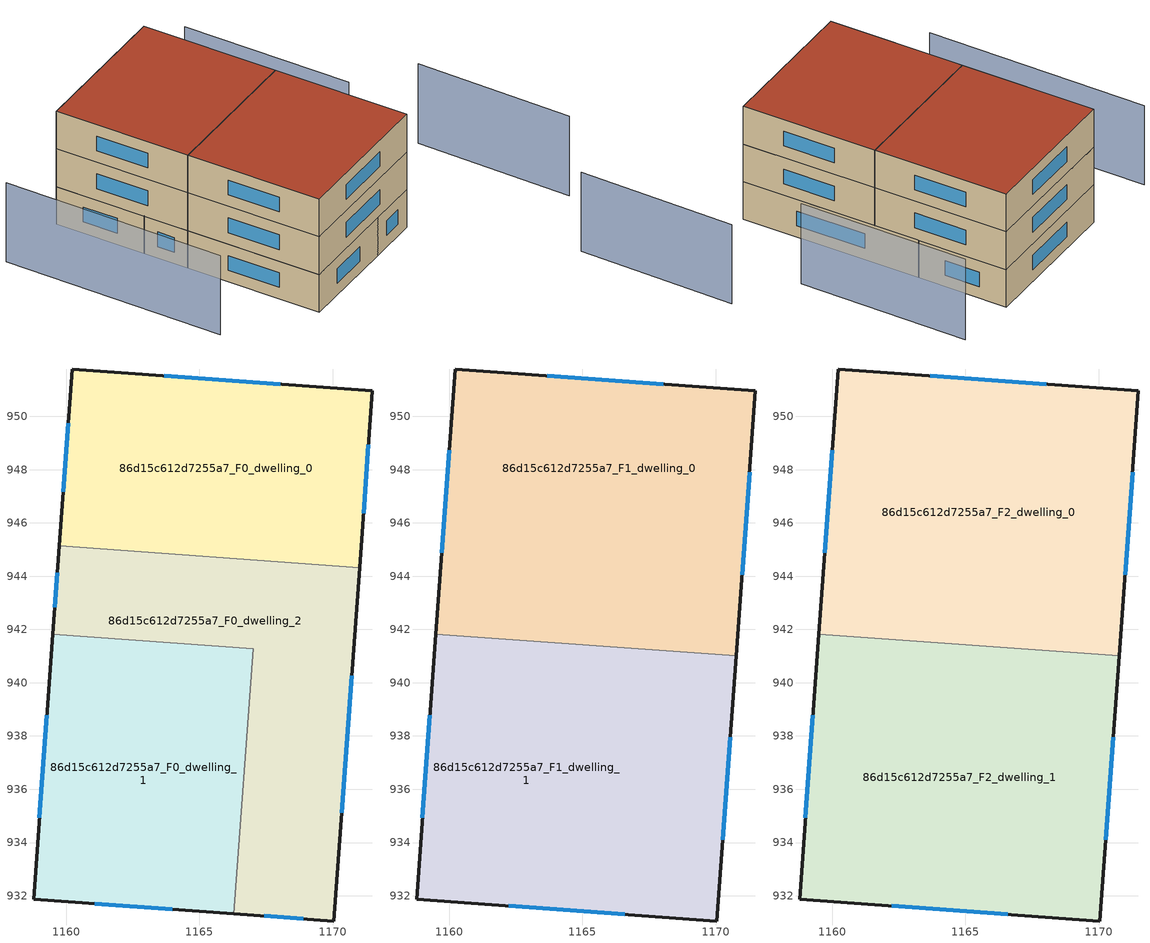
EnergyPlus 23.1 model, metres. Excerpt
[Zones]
86d15c612d7255a7_F0_dwelling_0
 floor ground (EU_floor_Construction): 1171.49,950.96 1171.01,944.32 1159.74,945.14 1160.22,951.78 z0
 wall outside (EU_wall_Construction): 1171.01,944.32 1171.49,950.96 1160.22,951.78 1159.74,945.14 z0:3
 wall to 86d15c612d7255a7_F0_dwelling_2 (EU_wall_Construction): 1159.74,945.14 1171.01,944.32 z0:3
 window (EU_Window_Construction): 1171.16,946.36 1171.35,948.93 / 1160.07,949.75 1159.89,947.17 / 1168.04,951.21 1163.67,951.53 z0.92:2.08
86d15c612d7255a7_F0_dwelling_1
 floor ground (EU_floor_Construction): 1167.01,941.28 1166.29,931.33 1158.77,931.87 1159.5,941.83 z0
 wall outside (EU_wall_Construction): 1159.5,941.83 1158.77,931.87 1166.29,931.33 z0:3
 wall to 86d15c612d7255a7_F0_dwelling_2 (EU_wall_Construction): 1166.29,931.33 1167.01,941.28 1159.5,941.83 z0:3
 window (EU_Window_Construction): 1161.08,931.71 1163.99,931.5 / 1159.28,938.78 1159,934.92 z0.92:2.08
86d15c612d7255a7_F0_dwelling_2
 floor ground (EU_floor_Construction): 1171.01,944.32 1170.05,931.05 1166.29,931.33 1167.01,941.28 1159.5,941.83 1159.74,945.14 z0
 wall outside (EU_wall_Construction): 1159.74,945.14 1159.5,941.83 / 1166.29,931.33 1170.05,931.05 1171.01,944.32 z0:3
 window (EU_Window_Construction): 1159.66,944.13 1159.57,942.84 / 1170.34,935.12 1170.72,940.26 / 1167.44,931.24 1168.9,931.14 z0.92:2.08
86d15c612d7255a7_F1_dwelling_0
 floor to 86d15c612d7255a7_F0_dwelling_0 (EU_floor_Construction): 1171.49,950.96 1171.01,944.32 1159.74,945.14 1160.22,951.78 z3
 floor to 86d15c612d7255a7_F0_dwelling_2 (EU_floor_Construction): 1171.01,944.32 1170.77,941.01 1159.5,941.83 1159.74,945.14 z3
 wall outside (EU_wall_Construction): 1170.77,941.01 1171.49,950.96 1160.22,951.78 1159.5,941.83 z3:6
 wall to 86d15c612d7255a7_F1_dwelling_1 (EU_wall_Construction): 1159.5,941.83 1170.77,941.01 z3:6
 window (EU_Window_Construction): 1170.99,944.05 1171.27,947.91 / 1160,948.73 1159.72,944.87 / 1168.04,951.21 1163.67,951.53 z3.92:5.08
86d15c612d7255a7_F1_dwelling_1
 floor to 86d15c612d7255a7_F0_dwelling_2 (EU_floor_Construction): 1170.77,941.01 1170.05,931.05 1166.29,931.33 1167.01,941.28 1164.01,941.5 z3
 floor to 86d15c612d7255a7_F0_dwelling_1 (EU_floor_Construction): 1167.01,941.28 1166.29,931.33 1158.77,931.87 1159.5,941.83 z3
 wall outside (EU_wall_Construction): 1159.5,941.83 1158.77,931.87 1170.05,931.05 1170.77,941.01 z3:6
 window (EU_Window_Construction): 1170.27,934.1 1170.55,937.96 / 1162.23,931.62 1166.59,931.31 / 1159.28,938.78 1159,934.92 z3.92:5.08
86d15c612d7255a7_F2_dwelling_0
 floor to 86d15c612d7255a7_F1_dwelling_0 (EU_floor_Construction): 1171.49,950.96 1170.77,941.01 1159.5,941.83 1160.22,951.78 z6
 wall outside (EU_wall_Construction): 1170.77,941.01 1171.49,950.96 1160.22,951.78 1159.5,941.83 z6:9
 wall to 86d15c612d7255a7_F2_dwelling_1 (EU_wall_Construction): 1159.5,941.83 1170.77,941.01 z6:9
 window (EU_Window_Construction): 1170.99,944.05 1171.27,947.91 / 1160,948.73 1159.72,944.87 / 1168.04,951.21 1163.67,951.53 z6.92:8.08
 roof outside (EU_roof_Construction): 1170.77,941.01 1171.49,950.96 1160.22,951.78 1159.5,941.83 z9
86d15c612d7255a7_F2_dwelling_1
 floor to 86d15c612d7255a7_F1_dwelling_1 (EU_floor_Construction): 1170.77,941.01 1170.05,931.05 1158.77,931.87 1159.5,941.83 z6
 wall outside (EU_wall_Construction): 1159.5,941.83 1158.77,931.87 1170.05,931.05 1170.77,941.01 z6:9
 window (EU_Window_Construction): 1170.27,934.1 1170.55,937.96 / 1162.23,931.62 1166.59,931.31 / 1159.28,938.78 1159,934.92 z6.92:8.08
 roof outside (EU_roof_Construction): 1170.05,931.05 1170.77,941.01 1159.5,941.83 1158.77,931.87 z9
shading: 1178.02,923.14 1179.07,934.65 / 1154.88,952.83 1153.59,936.57 z0:6.3; 1175.02,937.76 1176,950.2 z0:6.4
[Building]
EU S2 Campaign: North Axis=0; Terrain=City; Solar Distribution=FullExterior
[Site:Location]
Cape.Town.Intl.AP: Latitude=-33.965; Longitude=18.602; Time Zone=2; Elevation=46
[SizingPeriod:WeatherFileDays]
AnnualSizingPeriod: Begin Month=1; Begin Day of Month=1; End Month=12; End Day of Month=31; Day of Week for Start Day=Monday; Use Weather File Daylight Saving Period=No; Use Weather File Rain and Snow Indicators=No
[MATERIAL]
EU_InternalMass_Material: Roughness=MediumRough; Thickness=0.1; Conductivity=1; Density=1800; Specific Heat=900; Thermal Absorptance=0.9; Solar Absorptance=0.7; Visible Absorptance=0.7
[MATERIAL:NOMASS] Roughness=MediumRough; Thermal Absorptance=0.9; Solar Absorptance=0.7; Visible Absorptance=0.7
Name | Thermal Resistance
EU_wall_NoMass | 0.443251
EU_roof_NoMass | 0.403317
EU_floor_NoMass | 0.599929
[WINDOWMATERIAL:SIMPLEGLAZINGSYSTEM]
EU_Window_SimpleGlazing: UFactor=4.90254; Solar Heat Gain Coefficient=0.85; Visible Transmittance=0.85
[CONSTRUCTION]
EU_wall_Construction: EU_wall_NoMass
EU_roof_Construction: EU_roof_NoMass
EU_floor_Construction: EU_floor_NoMass
EU_Window_Construction: EU_Window_SimpleGlazing
EU_InternalMass_Construction: EU_InternalMass_Material
[ZONE] Type=1; Multiplier=1; Ceiling Height=autocalculate; Floor Area=autocalculate; Part of Total Floor Area=Yes
Name | Volume
86d15c612d7255a7_F0_dwelling_0 | 225.56
86d15c612d7255a7_F1_dwelling_0; 86d15c612d7255a7_F2_dwelling_0 | 338.339
86d15c612d7255a7_F0_dwelling_1 | 225.559
86d15c612d7255a7_F1_dwelling_1 | 338.355
86d15c612d7255a7_F2_dwelling_1 | 338.373
86d15c612d7255a7_F0_dwelling_2 | 225.593
[INTERNALMASS] Construction=EU_InternalMass_Construction
Name | Zone or ZoneList | Surface Area
86d15c612d7255a7_F0_dwelling_0_EU_InternalMass | 86d15c612d7255a7_F0_dwelling_0 | 75.1865
86d15c612d7255a7_F0_dwelling_1_EU_InternalMass | 86d15c612d7255a7_F0_dwelling_1 | 75.1865
86d15c612d7255a7_F0_dwelling_2_EU_InternalMass | 86d15c612d7255a7_F0_dwelling_2 | 75.1974
86d15c612d7255a7_F1_dwelling_0_EU_InternalMass | 86d15c612d7255a7_F1_dwelling_0 | 112.783
86d15c612d7255a7_F1_dwelling_1_EU_InternalMass | 86d15c612d7255a7_F1_dwelling_1 | 112.788
86d15c612d7255a7_F2_dwelling_0_EU_InternalMass | 86d15c612d7255a7_F2_dwelling_0 | 112.783
86d15c612d7255a7_F2_dwelling_1_EU_InternalMass | 86d15c612d7255a7_F2_dwelling_1 | 112.788
[OTHEREQUIPMENT] Fuel Type=Electricity; Design Level Calculation Method=Watts/Area; Power per Zone Floor Area=1; Fraction Latent=0; Fraction Radiant=0; Fraction Lost=0; Carbon Dioxide Generation Rate=0; EndUse Subcategory=EU_Step8_InternalGains
Name | Zone or ZoneList or Space or SpaceList | Schedule
EU_Step8_InternalGain_86d15c612d7255a7_F0_dwelling_0_f000 | 86d15c612d7255a7_F0_dwelling_0 | EU_Step8_GainSchedule_86d15c612d7255a7_F0_dwelling_0_f000
EU_Step8_InternalGain_86d15c612d7255a7_F0_dwelling_1_f000 | 86d15c612d7255a7_F0_dwelling_1 | EU_Step8_GainSchedule_86d15c612d7255a7_F0_dwelling_1_f000
EU_Step8_InternalGain_86d15c612d7255a7_F0_dwelling_2_f000 | 86d15c612d7255a7_F0_dwelling_2 | EU_Step8_GainSchedule_86d15c612d7255a7_F0_dwelling_2_f000
EU_Step8_InternalGain_86d15c612d7255a7_F1_dwelling_0_f000 | 86d15c612d7255a7_F1_dwelling_0 | EU_Step8_GainSchedule_86d15c612d7255a7_F1_dwelling_0_f000
EU_Step8_InternalGain_86d15c612d7255a7_F1_dwelling_1_f000 | 86d15c612d7255a7_F1_dwelling_1 | EU_Step8_GainSchedule_86d15c612d7255a7_F1_dwelling_1_f000
EU_Step8_InternalGain_86d15c612d7255a7_F2_dwelling_0_f000 | 86d15c612d7255a7_F2_dwelling_0 | EU_Step8_GainSchedule_86d15c612d7255a7_F2_dwelling_0_f000
EU_Step8_InternalGain_86d15c612d7255a7_F2_dwelling_1_f000 | 86d15c612d7255a7_F2_dwelling_1 | EU_Step8_GainSchedule_86d15c612d7255a7_F2_dwelling_1_f000
[ZONEVENTILATION:DESIGNFLOWRATE] Schedule=EU_AlwaysOn; Design Flow Rate Calculation Method=AirChanges/Hour; Air Changes per Hour=0.713097; Ventilation Type=Natural; Fan Pressure Rise=0; Fan Total Efficiency=1; Constant Term Coefficient=1; Temperature Term Coefficient=0; Velocity Term Coefficient=0; Velocity Squared Term Coefficient=0; Minimum Indoor Temperature=-100; Maximum Indoor Temperature=100; Delta Temperature=-100; Minimum Outdoor Temperature=-100; Maximum Outdoor Temperature=100; Maximum Wind Speed=40
Name | Zone or ZoneList or Space or SpaceList
EU_ConstantAir_86d15c612d7255a7_F0_dwelling_0 | 86d15c612d7255a7_F0_dwelling_0
EU_ConstantAir_86d15c612d7255a7_F0_dwelling_1 | 86d15c612d7255a7_F0_dwelling_1
EU_ConstantAir_86d15c612d7255a7_F0_dwelling_2 | 86d15c612d7255a7_F0_dwelling_2
EU_ConstantAir_86d15c612d7255a7_F1_dwelling_0 | 86d15c612d7255a7_F1_dwelling_0
EU_ConstantAir_86d15c612d7255a7_F1_dwelling_1 | 86d15c612d7255a7_F1_dwelling_1
EU_ConstantAir_86d15c612d7255a7_F2_dwelling_0 | 86d15c612d7255a7_F2_dwelling_0
EU_ConstantAir_86d15c612d7255a7_F2_dwelling_1 | 86d15c612d7255a7_F2_dwelling_1
[HVACTEMPLATE:THERMOSTAT] Constant Heating Setpoint=20; Constant Cooling Setpoint=50
EU_HeatOnly_86d15c612d7255a7_F0_dwelling_0; EU_HeatOnly_86d15c612d7255a7_F0_dwelling_1; EU_HeatOnly_86d15c612d7255a7_F0_dwelling_2; EU_HeatOnly_86d15c612d7255a7_F1_dwelling_0; EU_HeatOnly_86d15c612d7255a7_F1_dwelling_1; EU_HeatOnly_86d15c612d7255a7_F2_dwelling_0; EU_HeatOnly_86d15c612d7255a7_F2_dwelling_1
[HVACTEMPLATE:ZONE:IDEALLOADSAIRSYSTEM] System Availability Schedule=EU_AlwaysOn; Maximum Heating Supply Air Temperature=50; Minimum Cooling Supply Air Temperature=13; Maximum Heating Supply Air Humidity Ratio=0.0156; Minimum Cooling Supply Air Humidity Ratio=0.0077; Heating Limit=NoLimit; Cooling Limit=NoLimit; Heating Availability Schedule=EU_AlwaysOn; Cooling Availability Schedule=EU_CoolingOff; Dehumidification Control Type=ConstantSensibleHeatRatio; Cooling Sensible Heat Ratio=0.7; Dehumidification Setpoint=60; Humidification Control Type=None; Humidification Setpoint=30; Outdoor Air Method=None; Outdoor Air Flow Rate per Person=0.00944; Outdoor Air Flow Rate per Zone Floor Area=0; Outdoor Air Flow Rate per Zone=0; Demand Controlled Ventilation Type=None; Outdoor Air Economizer Type=NoEconomizer; Heat Recovery Type=None; Sensible Heat Recovery Effectiveness=0.7; Latent Heat Recovery Effectiveness=0.65
Name | Template Thermostat
86d15c612d7255a7_F0_dwelling_0 | EU_HeatOnly_86d15c612d7255a7_F0_dwelling_0
86d15c612d7255a7_F0_dwelling_1 | EU_HeatOnly_86d15c612d7255a7_F0_dwelling_1
86d15c612d7255a7_F0_dwelling_2 | EU_HeatOnly_86d15c612d7255a7_F0_dwelling_2
86d15c612d7255a7_F1_dwelling_0 | EU_HeatOnly_86d15c612d7255a7_F1_dwelling_0
86d15c612d7255a7_F1_dwelling_1 | EU_HeatOnly_86d15c612d7255a7_F1_dwelling_1
86d15c612d7255a7_F2_dwelling_0 | EU_HeatOnly_86d15c612d7255a7_F2_dwelling_0
86d15c612d7255a7_F2_dwelling_1 | EU_HeatOnly_86d15c612d7255a7_F2_dwelling_1
[SIZING:ZONE] Zone Cooling Design Supply Air Temperature Input Method=SupplyAirTemperature; Zone Cooling Design Supply Air Temperature=13; Zone Heating Design Supply Air Temperature Input Method=SupplyAirTemperature; Zone Heating Design Supply Air Temperature=50; Zone Cooling Design Supply Air Humidity Ratio=0.008; Zone Heating Design Supply Air Humidity Ratio=0.008; Cooling Design Air Flow Method=DesignDay; Cooling Design Air Flow Rate=0; Cooling Minimum Air Flow per Zone Floor Area=0.000762; Cooling Minimum Air Flow=0; Cooling Minimum Air Flow Fraction=0.2; Heating Design Air Flow Method=DesignDay; Heating Design Air Flow Rate=0; Heating Maximum Air Flow per Zone Floor Area=0.002032; Heating Maximum Air Flow=0.141576; Heating Maximum Air Flow Fraction=0.3; Account for Dedicated Outdoor Air System=No; Dedicated Outdoor Air System Control Strategy=NeutralSupplyAir; Dedicated Outdoor Air Low Setpoint Temperature for Design=autosize; Dedicated Outdoor Air High Setpoint Temperature for Design=autosize; Zone Load Sizing Method=Sensible Load Only No Latent Load; Zone Latent Cooling Design Supply Air Humidity Ratio Input Method=HumidityRatioDifference; Zone Cooling Design Supply Air Humidity Ratio Difference=0.005; Zone Latent Heating Design Supply Air Humidity Ratio Input Method=HumidityRatioDifference; Zone Humidification Design Supply Air Humidity Ratio Difference=0.005
86d15c612d7255a7_F0_dwelling_0; 86d15c612d7255a7_F0_dwelling_1; 86d15c612d7255a7_F0_dwelling_2; 86d15c612d7255a7_F1_dwelling_0; 86d15c612d7255a7_F1_dwelling_1; 86d15c612d7255a7_F2_dwelling_0; 86d15c612d7255a7_F2_dwelling_1
[SCHEDULE:CONSTANT]
Name | Hourly Value
EU_AlwaysOn | 1
EU_CoolingOff | 0
[SCHEDULE:FILE] Column Number=1; Rows to Skip at Top=0; Number of Hours of Data=8760; Column Separator=Comma; Interpolate to Timestep=No; Minutes per Item=60; Adjust Schedule for Daylight Savings=Yes
Name | File
EU_Step8_GainSchedule_86d15c612d7255a7_F0_dwelling_0_f000 | ../../schedules/86d15c612d7255a7/86d15c612d7255a7_F0_dwelling_0_f000_gain.csv
EU_Step8_GainSchedule_86d15c612d7255a7_F0_dwelling_1_f000 | ../../schedules/86d15c612d7255a7/86d15c612d7255a7_F0_dwelling_1_f000_gain.csv
EU_Step8_GainSchedule_86d15c612d7255a7_F0_dwelling_2_f000 | ../../schedules/86d15c612d7255a7/86d15c612d7255a7_F0_dwelling_2_f000_gain.csv
EU_Step8_GainSchedule_86d15c612d7255a7_F1_dwelling_0_f000 | ../../schedules/86d15c612d7255a7/86d15c612d7255a7_F1_dwelling_0_f000_gain.csv
EU_Step8_GainSchedule_86d15c612d7255a7_F1_dwelling_1_f000 | ../../schedules/86d15c612d7255a7/86d15c612d7255a7_F1_dwelling_1_f000_gain.csv
EU_Step8_GainSchedule_86d15c612d7255a7_F2_dwelling_0_f000 | ../../schedules/86d15c612d7255a7/86d15c612d7255a7_F2_dwelling_0_f000_gain.csv
EU_Step8_GainSchedule_86d15c612d7255a7_F2_dwelling_1_f000 | ../../schedules/86d15c612d7255a7/86d15c612d7255a7_F2_dwelling_1_f000_gain.csv
